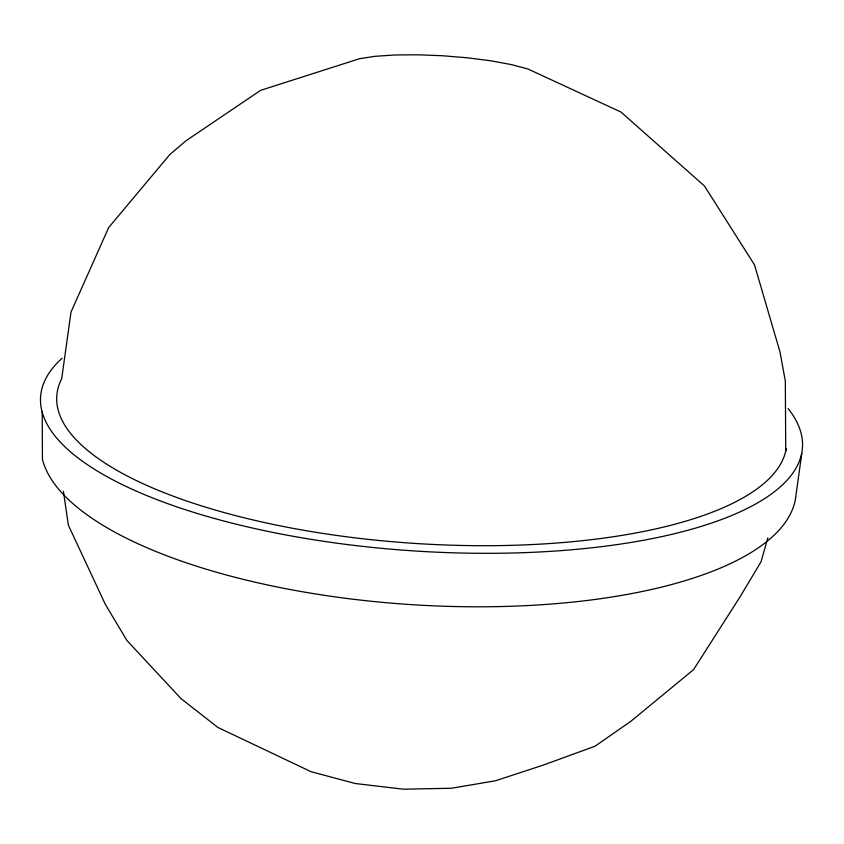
<?xml version="1.0" encoding="UTF-8"?>
<svg xmlns="http://www.w3.org/2000/svg" width="844" height="844" viewBox="0 0 844 844"><rect width="100%" height="100%" fill="white"/><g stroke="black" fill="none" stroke-linecap="round" stroke-linejoin="round"><path stroke-width="1.27" d="M801.8 453.386L795.291 500.038A378.428 136.222 3.8 0 1 422.749 605.306A378.428 136.222 3.8 0 1 42.443 459.336L42.2 411.745M767.84 537.955L760.993 561.882L739.903 597.067L693.599 669.598L630.869 721.293L595.009 746.233L543.051 765.17L495.428 780.784L451.54 788.243L403.443 789.203L355.25 783.517L311.077 771.711L217.847 727.423L181.07 698.663L127.011 640.585L105.373 604.452L68.364 525.168L63.416 491.271M785.732 451.065L785.331 381.098L780.035 352.085L754.504 264.879L704.508 186.039L620.973 112.041L527.869 68.955L511.348 64.587L490.765 60.789L467.428 57.793L442.752 55.757L418.202 54.797L395.224 54.976L375.232 56.295L359.512 58.711L260.617 90.35L186.302 140.547L169.908 154.452L108.697 227.511L71.012 312.058L61.707 378.703A365.726 123.298 3.8 0 0 381.752 540.751A365.726 123.298 3.8 0 0 786.207 448.575M788.127 408.612A381.794 128.889 3.8 0 1 410.057 550.657A381.794 128.889 3.8 0 1 62.097 358.225"/></g></svg>
